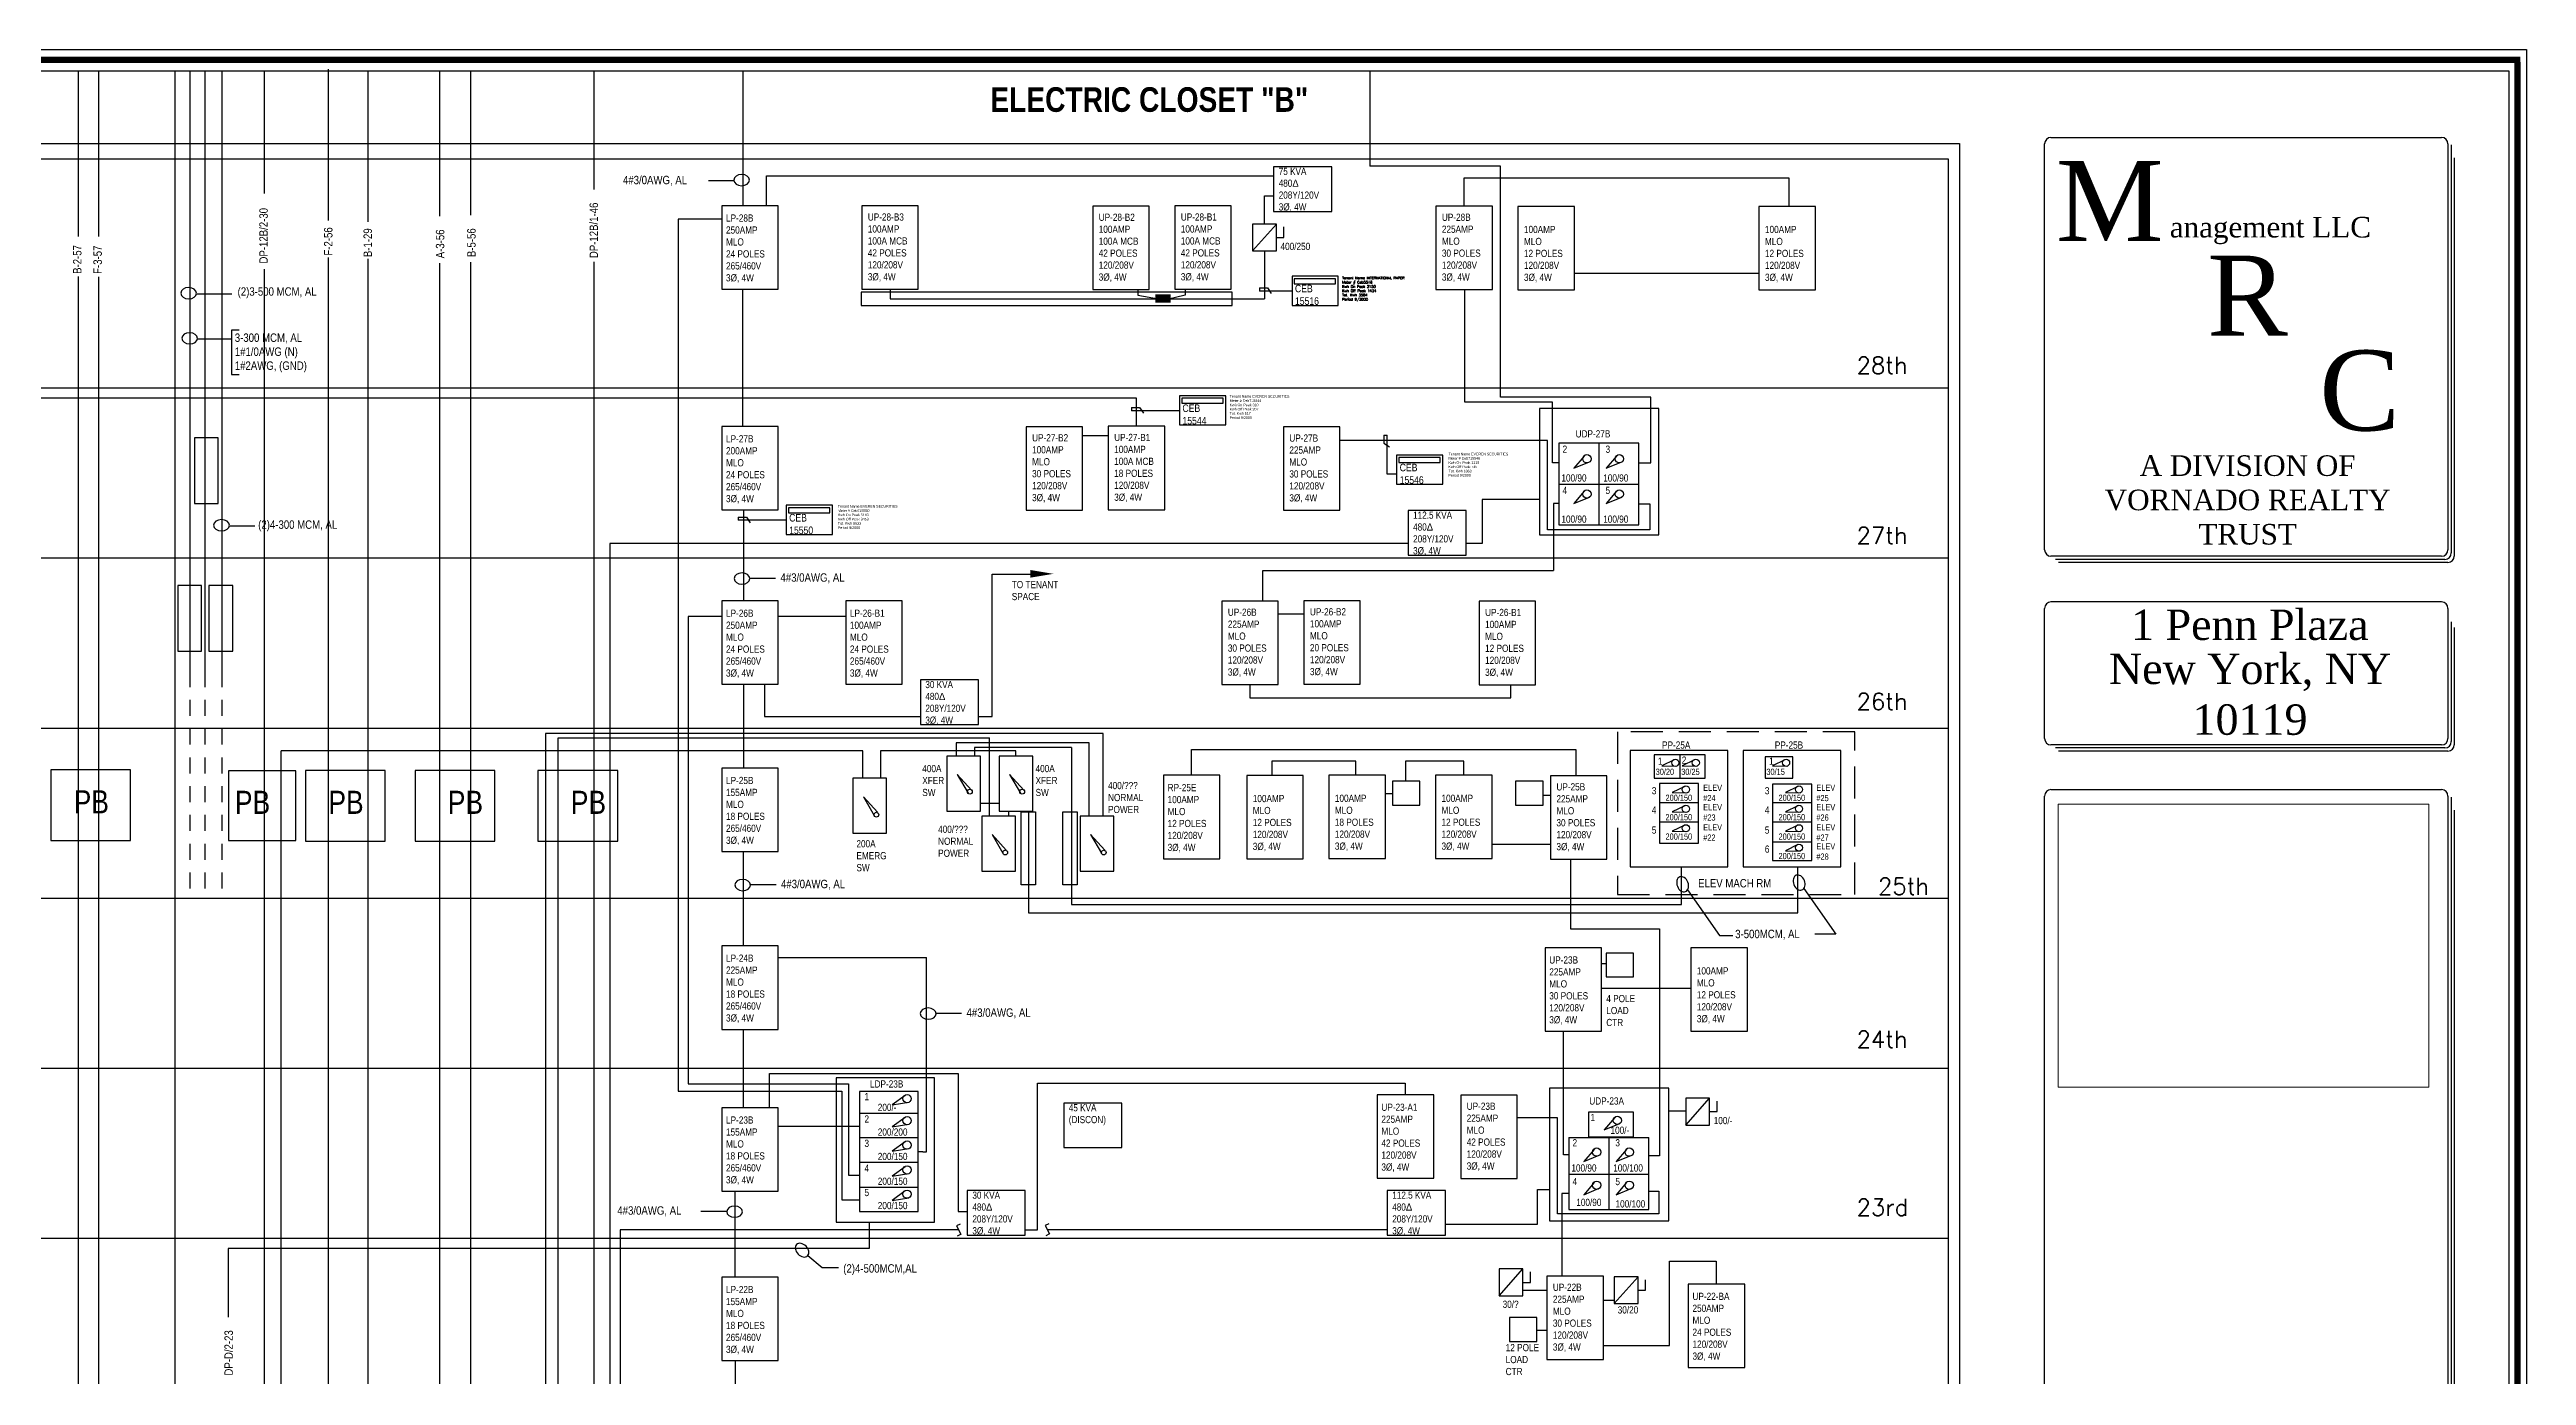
# Model space of a CAD drawing. Extents: x -4.2 to 35, y -7.8 to 73.6.
# Drawn here: x 15.59 to 34.96, y 25.66 to 36.03 of the extents above; entities that cross this region are included whole.
import ezdxf

# ---------------------------------------------------------------- set-up
doc = ezdxf.new("R2010")
doc.units = 0
doc.header["$MEASUREMENT"] = 0
doc.linetypes.add('HIDDEN', pattern=[0.375, 0.25, -0.125])
doc.linetypes.add('HIDDEN2', pattern=[0.1875, 0.125, -0.0625])
doc.layers.get('0').update_dxf_attribs({"linetype": 'CONTINUOUS'})
for name, color, linetype in [('BOX', 3, 'CONTINUOUS'), ('EMPTY-DORMANT', 4, 'CONTINUOUS'), ('FLOORS', 7, 'CONTINUOUS'), ('HIGH-VOLTAGE', 1, 'CONTINUOUS'), ('LOW-VOLTAGE', 5, 'CONTINUOUS'), ('METER', 220, 'CONTINUOUS'), ('MRC-LOGO', 5, 'CONTINUOUS'), ('PANELS', 3, 'CONTINUOUS'), ('PANELTEXT', 7, 'CONTINUOUS'), ('PULL-BOXES', 3, 'CONTINUOUS'), ('QUESTIONABLE', 8, 'HIDDEN2'), ('TENSPACE', 7, 'HIDDEN')]:
    doc.layers.add(name, color=color, linetype=linetype)
doc.layers.add('MeterID', color=2, linetype='CONTINUOUS', lineweight=5)
doc.styles.add('NOTESSTYLE2', font='techl___.ttf', dxfattribs={"height": 0.25})
doc.styles.add('ROMANS', font='romans')
doc.styles.get("Standard").update_dxf_attribs({"font": 'TXT.shx', "height": 1})
picture_1 = doc.add_image_def('image1.jpg', size_in_pixel=(339, 259))

msp = doc.modelspace()

# ---------------------------------------------------------------- hatches: boundary and pattern name
at = {"layer": 'LOW-VOLTAGE'}
msp.add_hatch(color=256, dxfattribs=at).paths.add_polyline_path([(24.356, 34.048), (24.356, 34.113), (24.235, 34.113), (24.235, 34.048)])

# ---------------------------------------------------------------- linework, layer by layer
for p, q in [((16.565, 35.863), (16.565, 11.654)), ((31.19, 32.116), (31.19, 35.291)), ((31.24, 35.341), (34.295, 35.341)), ((34.345, 35.291), (34.345, 32.116)), ((34.371, 35.284), (34.371, 32.091)), ((34.394, 35.182), (34.394, 32.067)), ((2.694, 33.382), (30.437, 33.382)), ((2.694, 32.052), (30.437, 32.052)), ((34.295, 32.066), (31.24, 32.066)), ((34.321, 32.041), (31.275, 32.041)), ((34.344, 32.017), (31.298, 32.017)), ((31.19, 30.64), (31.19, 31.656)), ((34.295, 31.708), (31.24, 31.708)), ((34.345, 31.656), (34.345, 30.64)), ((34.371, 31.552), (34.371, 30.616)), ((34.394, 31.508), (34.394, 30.591)), ((2.694, 30.722), (30.437, 30.722)), ((34.295, 30.59), (31.24, 30.59)), ((34.321, 30.566), (31.275, 30.566)), ((34.344, 30.541), (31.298, 30.541)), ((31.24, 30.24), (34.295, 30.24)), ((31.19, 22.412), (31.19, 30.19)), ((34.345, 30.19), (34.345, 22.42)), ((34.371, 30.182), (34.371, 22.396)), ((34.394, 30.08), (34.394, 22.371)), ((2.694, 29.392), (30.437, 29.392)), ((2.694, 28.062), (30.437, 28.062)), ((2.694, 26.732), (30.437, 26.732))]:
    msp.add_line(p, q)
for centre, start, end in [((31.24, 35.291), 90, 180), ((34.295, 35.291), 0, 90), ((31.24, 32.116), 180, 270), ((34.295, 32.116), 270, 360), ((34.321, 32.091), 270, 0), ((34.344, 32.067), 270, 0), ((31.24, 31.658), 90, 180), ((34.295, 31.658), 0, 90), ((31.24, 30.64), 180, 270), ((34.295, 30.64), 270, 0), ((34.321, 30.616), 270, 0), ((34.344, 30.591), 270, 0), ((31.24, 30.19), 90, 180), ((34.295, 30.19), 0, 90)]:
    msp.add_arc(centre, 0.05, start, end)
at = {"layer": 'BOX'}
for p, q in [((1.787, 36.029), (34.959, 36.029)), ((1.925, 35.863), (34.82, 35.863)), ((34.82, 35.863), (34.82, -7.655)), ((34.959, 36.029), (34.959, -7.814))]:
    msp.add_line(p, q, dxfattribs=at)
at = {"layer": 'BOX', "const_width": 0.05}
for points in [[(34.734, -7.732), (1.851, -7.732), (1.851, 35.949), (34.912, 35.949)], [(34.889, 35.931), (34.889, -7.732), (34.734, -7.732)]]:
    msp.add_lwpolyline(points, dxfattribs=at)
at = {"layer": 'EMPTY-DORMANT'}
for p, q in [((16.683, 35.863), (16.683, 31.167)), ((16.801, 35.863), (16.801, 31.167)), ((16.735, 34.119), (17.013, 34.119)), ((21.006, 34.154), (21.006, 33.08)), ((16.743, 33.766), (17.01, 33.766)), ((17.07, 33.835), (17.01, 33.835)), ((17.01, 33.835), (17.01, 33.488)), ((17.01, 33.488), (17.07, 33.488)), ((21.014, 31.064), (21.014, 30.408)), ((21.012, 28.365), (21.012, 27.752)), ((20.948, 25.774), (20.948, 25.119))]:
    msp.add_line(p, q, dxfattribs=at)
for points in [[(16.719, 32.478), (16.905, 32.478), (16.905, 32.993), (16.719, 32.993)], [(16.589, 31.323), (16.775, 31.323), (16.775, 31.837), (16.589, 31.837)], [(23.519, 27.44), (23.973, 27.44), (23.973, 27.789), (23.519, 27.789)]]:
    msp.add_lwpolyline(points, close=True, dxfattribs=at)
at = {"layer": 'EMPTY-DORMANT', "extrusion": (0, 0, -1)}
for centre in [(16.674, 34.123), (16.682, 33.77)]:
    msp.add_ellipse(centre, major_axis=(-0.0616, 0.0004), ratio=0.716701, dxfattribs=at)
at = {"layer": 'FLOORS'}
for p, q in [((2.606, 35.293), (30.525, 35.293)), ((30.525, 35.293), (30.525, -7.246)), ((2.694, 35.175), (16.609, 35.175)), ((16.609, 35.175), (30.437, 35.175)), ((30.437, 35.175), (30.437, -7.129))]:
    msp.add_line(p, q, dxfattribs=at)
at = {"layer": 'HIGH-VOLTAGE'}
for p, q in [((15.81, 35.863), (15.81, 34.566)), ((15.968, 35.863), (15.968, 34.566)), ((16.934, 35.863), (16.934, 31.167)), ((17.266, 35.863), (17.266, 34.904)), ((17.768, 34.692), (17.768, 35.875)), ((18.077, 34.681), (18.077, 35.863)), ((18.638, 34.725), (18.638, 35.854)), ((18.882, 34.734), (18.882, 35.863)), ((19.846, 34.934), (19.846, 35.861)), ((21.009, 35.863), (21.009, 34.807)), ((21.194, 34.807), (21.194, 35.042)), ((21.194, 35.042), (25.16, 35.042)), ((20.844, 34.701), (20.504, 34.701)), ((20.504, 34.701), (20.504, 27.882)), ((17.266, 34.31), (17.266, 15.534)), ((17.768, 15.312), (17.768, 34.403)), ((18.077, 15.271), (18.077, 34.391)), ((18.638, 14.106), (18.638, 34.357)), ((18.882, 14.115), (18.882, 34.366)), ((19.846, 15.339), (19.846, 34.368)), ((15.81, 34.253), (15.81, 14.05)), ((15.968, 34.251), (15.968, 14.05)), ((21.014, 32.428), (21.014, 31.716)), ((19.968, 32.164), (19.968, 15.87)), ((26.211, 32.164), (19.968, 32.164)), ((20.844, 31.593), (20.58, 31.593)), ((20.58, 31.593), (20.58, 27.94)), ((21.285, 31.596), (21.813, 31.596)), ((21.179, 31.064), (21.179, 30.813)), ((21.179, 30.813), (22.397, 30.813)), ((19.466, 30.678), (19.466, 14.121)), ((23.828, 30.678), (19.466, 30.678)), ((19.563, 30.646), (22.939, 30.646)), ((19.563, 14.111), (19.563, 30.646)), ((22.939, 30.033), (22.939, 30.646)), ((23.828, 30.033), (23.828, 30.678)), ((21.948, 30.543), (17.397, 30.543)), ((17.397, 14.017), (17.397, 30.543)), ((21.948, 30.33), (21.948, 30.543)), ((23.145, 30.543), (22.086, 30.543)), ((22.086, 30.543), (22.086, 30.33)), ((23.718, 30.605), (22.677, 30.605)), ((22.677, 30.605), (22.677, 30.503)), ((23.578, 30.57), (22.82, 30.57)), ((22.82, 30.57), (22.82, 30.503)), ((23.145, 30.503), (23.145, 30.543)), ((23.578, 30.57), (23.578, 29.341)), ((23.718, 30.033), (23.718, 30.605)), ((23.013, 30.132), (22.868, 30.132)), ((23.087, 30.072), (23.087, 30.033)), ((23.242, 30.072), (23.242, 29.276)), ((21.012, 29.755), (21.012, 29.018)), ((28.351, 29.341), (28.351, 29.637)), ((29.261, 29.276), (29.261, 29.637)), ((23.242, 29.276), (29.261, 29.276)), ((23.578, 29.341), (28.351, 29.341)), ((21.285, 28.928), (22.444, 28.928)), ((22.444, 27.406), (22.444, 28.928)), ((20.58, 27.94), (21.836, 27.94)), ((21.216, 27.752), (21.216, 28.021)), ((21.216, 28.021), (22.693, 28.021)), ((21.836, 27.94), (21.836, 27.224)), ((22.693, 28.021), (22.693, 26.94)), ((20.504, 27.882), (21.782, 27.882)), ((21.782, 27.882), (21.782, 27.031)), ((21.92, 27.604), (21.285, 27.604)), ((22.417, 27.406), (22.379, 27.406)), ((22.417, 27.406), (22.444, 27.406)), ((21.836, 27.224), (21.92, 27.224)), ((20.947, 27.099), (20.947, 26.426)), ((21.782, 27.031), (21.92, 27.031)), ((22.693, 26.94), (22.764, 26.94)), ((20.05, 26.797), (20.05, 15.945)), ((22.696, 26.797), (20.05, 26.797)), ((21.996, 26.857), (21.996, 26.652)), ((22.708, 26.841), (22.679, 26.829)), ((22.68, 26.829), (22.714, 26.762)), ((22.715, 26.762), (22.686, 26.747)), ((23.401, 26.845), (23.372, 26.832)), ((23.373, 26.832), (23.407, 26.766)), ((23.408, 26.766), (23.379, 26.75)), ((26.049, 26.797), (23.391, 26.797)), ((21.996, 26.652), (16.984, 26.652)), ((16.984, 26.652), (16.984, 26.115))]:
    msp.add_line(p, q, dxfattribs=at)
at = {"layer": 'LOW-VOLTAGE'}
for p, q in [((25.913, 35.863), (25.913, 35.117)), ((26.934, 35.117), (25.913, 35.117)), ((26.934, 33.311), (26.934, 35.117)), ((25.088, 34.663), (25.088, 34.884)), ((25.088, 34.884), (25.16, 34.884)), ((26.65, 34.804), (26.65, 35.026)), ((26.65, 35.026), (29.189, 35.026)), ((29.189, 35.026), (29.189, 34.802)), ((25.088, 34.454), (25.088, 34.079)), ((22.16, 34.154), (22.16, 34.079)), ((24.099, 34.151), (24.099, 34.107)), ((24.099, 34.107), (24.26, 34.078)), ((24.469, 34.107), (24.328, 34.073)), ((24.469, 34.154), (24.469, 34.107)), ((26.656, 33.271), (26.656, 34.151)), ((27.513, 34.28), (28.956, 34.28)), ((22.16, 34.079), (25.088, 34.079)), ((24.087, 33.303), (14.065, 33.303)), ((24.087, 33.082), (24.087, 33.303)), ((27.342, 33.271), (26.656, 33.271)), ((28.109, 33.311), (26.934, 33.311)), ((27.342, 32.795), (27.342, 33.271)), ((28.109, 32.796), (28.109, 33.311)), ((23.866, 33.008), (23.665, 33.008)), ((27.301, 32.972), (25.678, 32.972)), ((27.301, 32.273), (27.301, 32.972)), ((27.391, 32.795), (27.342, 32.795)), ((28.017, 32.796), (28.109, 32.796)), ((27.24, 32.509), (26.792, 32.509)), ((26.792, 32.509), (26.792, 32.164)), ((27.391, 32.478), (27.35, 32.478)), ((27.35, 32.478), (27.35, 31.955)), ((28.017, 32.476), (28.102, 32.476)), ((28.102, 32.476), (28.102, 32.273)), ((26.792, 32.164), (26.665, 32.164)), ((28.102, 32.273), (27.301, 32.273)), ((22.959, 30.813), (22.959, 31.925)), ((22.959, 31.925), (23.323, 31.925)), ((25.076, 31.715), (25.076, 31.955)), ((25.076, 31.955), (27.35, 31.955)), ((25.196, 31.615), (25.397, 31.615)), ((24.975, 31.063), (24.975, 30.959)), ((27.016, 30.959), (27.016, 31.061)), ((22.851, 30.813), (22.959, 30.813)), ((24.975, 30.959), (27.016, 30.959)), ((24.518, 30.352), (24.518, 30.553)), ((24.518, 30.553), (27.524, 30.553)), ((25.804, 30.462), (25.145, 30.462)), ((25.145, 30.462), (25.145, 30.35)), ((25.804, 30.353), (25.804, 30.462)), ((26.647, 30.462), (26.191, 30.462)), ((26.191, 30.462), (26.191, 30.306)), ((26.647, 30.353), (26.647, 30.462)), ((27.524, 30.553), (27.524, 30.348)), ((26.089, 30.207), (26.034, 30.207)), ((27.267, 30.197), (27.325, 30.197)), ((27.325, 29.812), (26.868, 29.812)), ((27.483, 29.696), (27.483, 29.152)), ((27.483, 29.152), (28.178, 29.152)), ((28.178, 29.152), (28.178, 27.377)), ((27.76, 28.877), (27.725, 28.877)), ((28.423, 28.684), (27.725, 28.684)), ((27.427, 27.384), (27.427, 28.352)), ((23.313, 26.798), (23.313, 27.943)), ((23.313, 27.943), (26.188, 27.943)), ((26.188, 27.943), (26.188, 27.852)), ((28.383, 27.724), (28.252, 27.724)), ((27.381, 27.674), (27.064, 27.674)), ((27.381, 26.921), (27.381, 27.674)), ((27.469, 27.384), (27.427, 27.384)), ((28.178, 27.377), (28.094, 27.377)), ((27.223, 26.841), (27.223, 27.112)), ((27.223, 27.112), (27.317, 27.112)), ((27.469, 27.08), (27.414, 27.08)), ((27.414, 27.08), (27.414, 26.435)), ((28.094, 27.1), (28.173, 27.1)), ((28.173, 27.1), (28.173, 26.921)), ((23.218, 26.798), (23.313, 26.798)), ((26.503, 26.841), (27.223, 26.841)), ((28.173, 26.921), (27.381, 26.921)), ((28.256, 25.892), (28.256, 26.553)), ((28.256, 26.553), (28.621, 26.553)), ((28.621, 26.553), (28.621, 26.372)), ((27.11, 26.324), (27.297, 26.324)), ((27.739, 26.246), (27.823, 26.246)), ((27.219, 26.012), (27.297, 26.012)), ((27.736, 25.892), (28.256, 25.892))]:
    msp.add_line(p, q, dxfattribs=at)
msp.add_solid([(23.257, 31.898), (23.437, 31.928), (23.257, 31.958)], dxfattribs=at)
at = {"layer": 'METER'}
for p, q in [((25.049, 34.166), (25.112, 34.166)), ((25.304, 34.14), (25.049, 34.14)), ((25.05, 34.166), (25.05, 34.14)), ((25.112, 34.166), (25.142, 34.121)), ((24.049, 33.23), (24.112, 33.23)), ((24.049, 33.23), (24.049, 33.204)), ((24.424, 33.204), (24.049, 33.204)), ((24.112, 33.23), (24.141, 33.185)), ((26.021, 33.013), (26.021, 32.95)), ((26.021, 33.013), (26.047, 33.013)), ((26.021, 32.95), (26.066, 32.921)), ((26.047, 32.708), (26.047, 33.013)), ((26.122, 32.708), (26.047, 32.708)), ((20.973, 32.372), (21.036, 32.372)), ((20.973, 32.372), (20.973, 32.347)), ((21.036, 32.372), (21.065, 32.328)), ((21.348, 32.347), (20.973, 32.347))]:
    msp.add_line(p, q, dxfattribs=at)
for points in [[(25.304, 34.028), (25.664, 34.028), (25.664, 34.255), (25.304, 34.255)], [(25.32, 34.196), (25.644, 34.196), (25.644, 34.236), (25.32, 34.236)], [(24.424, 33.093), (24.785, 33.093), (24.785, 33.321), (24.424, 33.321)], [(24.441, 33.262), (24.765, 33.262), (24.765, 33.301), (24.441, 33.301)], [(26.122, 32.629), (26.483, 32.629), (26.483, 32.857), (26.122, 32.857)], [(26.139, 32.798), (26.463, 32.798), (26.463, 32.837), (26.139, 32.837)], [(21.348, 32.236), (21.709, 32.236), (21.709, 32.464), (21.348, 32.464)], [(21.365, 32.405), (21.689, 32.405), (21.689, 32.444), (21.365, 32.444)]]:
    msp.add_lwpolyline(points, close=True, dxfattribs=at)
at = {"layer": 'PANELS'}
for p, q in [((24.995, 34.454), (25.182, 34.663)), ((25.182, 34.559), (25.24, 34.559)), ((25.24, 34.559), (25.24, 34.641)), ((27.704, 32.949), (27.704, 32.311)), ((27.589, 32.849), (27.507, 32.754)), ((27.507, 32.754), (27.63, 32.804)), ((27.843, 32.849), (27.761, 32.754)), ((27.761, 32.754), (27.884, 32.804)), ((27.391, 32.63), (28.015, 32.63)), ((27.589, 32.574), (27.507, 32.478)), ((27.843, 32.574), (27.761, 32.478)), ((27.507, 32.478), (27.63, 32.528)), ((27.761, 32.478), (27.884, 32.528)), ((28.293, 30.474), (28.196, 30.426)), ((28.196, 30.426), (28.309, 30.424)), ((28.336, 30.512), (28.336, 30.331)), ((28.453, 30.474), (28.356, 30.426)), ((28.356, 30.426), (28.469, 30.424)), ((29.159, 30.474), (29.062, 30.426)), ((29.062, 30.426), (29.176, 30.424)), ((22.797, 30.236), (22.686, 30.358)), ((22.686, 30.358), (22.77, 30.212)), ((23.205, 30.236), (23.095, 30.358)), ((23.095, 30.358), (23.179, 30.212)), ((28.376, 30.265), (28.278, 30.218)), ((22.061, 30.063), (21.951, 30.185)), ((21.951, 30.185), (22.035, 30.039)), ((28.485, 30.136), (28.177, 30.136)), ((28.278, 30.218), (28.392, 30.215)), ((28.376, 30.114), (28.278, 30.066)), ((28.278, 30.066), (28.392, 30.064)), ((29.37, 30.136), (29.061, 30.136)), ((29.26, 30.114), (29.163, 30.066)), ((29.163, 30.066), (29.277, 30.064)), ((23.069, 29.766), (22.958, 29.888)), ((22.958, 29.888), (23.042, 29.742)), ((23.84, 29.766), (23.729, 29.888)), ((23.729, 29.888), (23.813, 29.742)), ((28.485, 29.985), (28.177, 29.985)), ((28.376, 29.962), (28.278, 29.914)), ((28.278, 29.914), (28.392, 29.912)), ((29.37, 29.985), (29.061, 29.985)), ((29.26, 29.962), (29.163, 29.914)), ((29.163, 29.914), (29.277, 29.912)), ((29.37, 29.828), (29.061, 29.828)), ((29.26, 29.81), (29.163, 29.762)), ((29.163, 29.762), (29.277, 29.76)), ((21.92, 27.709), (22.379, 27.709)), ((22.278, 27.849), (22.177, 27.775)), ((22.177, 27.775), (22.307, 27.795)), ((28.383, 27.617), (28.57, 27.827)), ((28.57, 27.722), (28.628, 27.722)), ((28.628, 27.722), (28.628, 27.804)), ((21.92, 27.52), (22.379, 27.52)), ((22.278, 27.676), (22.177, 27.602)), ((22.177, 27.602), (22.307, 27.623)), ((27.469, 27.519), (28.094, 27.519)), ((27.469, 27.519), (27.469, 26.955)), ((27.828, 27.675), (27.746, 27.579)), ((27.746, 27.579), (27.868, 27.629)), ((27.782, 27.519), (27.782, 26.956)), ((27.782, 27.519), (27.782, 27.198)), ((28.094, 26.955), (28.094, 27.519)), ((21.92, 27.326), (22.379, 27.326)), ((22.278, 27.486), (22.177, 27.412)), ((22.177, 27.412), (22.307, 27.432)), ((27.667, 27.426), (27.585, 27.331)), ((27.585, 27.331), (27.707, 27.381)), ((27.921, 27.426), (27.839, 27.331)), ((27.839, 27.331), (27.961, 27.381)), ((21.92, 27.131), (22.379, 27.131)), ((22.278, 27.291), (22.177, 27.218)), ((22.177, 27.218), (22.307, 27.238)), ((27.469, 27.233), (28.093, 27.233)), ((27.667, 27.168), (27.585, 27.072)), ((27.585, 27.072), (27.707, 27.122)), ((27.921, 27.168), (27.839, 27.072)), ((27.839, 27.072), (27.961, 27.122)), ((22.278, 27.101), (22.177, 27.027)), ((22.177, 27.027), (22.307, 27.047)), ((27.469, 26.955), (28.094, 26.955)), ((26.923, 26.281), (27.11, 26.491)), ((27.11, 26.386), (27.168, 26.386)), ((27.168, 26.386), (27.168, 26.468)), ((27.823, 26.22), (28.01, 26.43)), ((28.068, 26.325), (28.068, 26.407)), ((28.01, 26.325), (28.068, 26.325))]:
    msp.add_line(p, q, dxfattribs=at)
at = {"layer": 'PANELS', "color": 40, "lineweight": 25}
for p, q in [((29.26, 30.265), (29.163, 30.218)), ((29.163, 30.218), (29.277, 30.215))]:
    msp.add_line(p, q, dxfattribs=at)
at = {"layer": 'PANELS'}
for points in [[(25.16, 34.763), (25.614, 34.763), (25.614, 35.112), (25.16, 35.112)], [(20.844, 34.154), (21.285, 34.154), (21.285, 34.807), (20.844, 34.807)], [(21.939, 34.154), (22.381, 34.154), (22.381, 34.806), (21.939, 34.806)], [(23.745, 34.151), (24.186, 34.151), (24.186, 34.804), (23.745, 34.804)], [(24.387, 34.154), (24.829, 34.154), (24.829, 34.806), (24.387, 34.806)], [(26.429, 34.151), (26.871, 34.151), (26.871, 34.804), (26.429, 34.804)], [(27.071, 34.149), (27.513, 34.149), (27.513, 34.802), (27.071, 34.802)], [(28.956, 34.149), (29.398, 34.149), (29.398, 34.802), (28.956, 34.802)], [(24.995, 34.454), (25.182, 34.454), (25.182, 34.663), (24.995, 34.663)], [(21.933, 34.028), (24.837, 34.028), (24.837, 34.132), (21.933, 34.132)], [(27.24, 32.234), (28.174, 32.234), (28.174, 33.222), (27.24, 33.222)], [(20.844, 32.428), (21.285, 32.428), (21.285, 33.08), (20.844, 33.08)], [(23.224, 32.427), (23.665, 32.427), (23.665, 33.079), (23.224, 33.079)], [(23.866, 32.429), (24.308, 32.429), (24.308, 33.082), (23.866, 33.082)], [(25.236, 32.425), (25.678, 32.425), (25.678, 33.077), (25.236, 33.077)], [(27.391, 32.311), (28.017, 32.311), (28.017, 32.949), (27.391, 32.949)], [(26.211, 32.075), (26.665, 32.075), (26.665, 32.424), (26.211, 32.424)], [(20.844, 31.064), (21.285, 31.064), (21.285, 31.716), (20.844, 31.716)], [(21.813, 31.064), (22.255, 31.064), (22.255, 31.716), (21.813, 31.716)], [(24.755, 31.063), (25.196, 31.063), (25.196, 31.715), (24.755, 31.715)], [(25.397, 31.065), (25.838, 31.065), (25.838, 31.718), (25.397, 31.718)], [(26.767, 31.061), (27.209, 31.061), (27.209, 31.713), (26.767, 31.713)], [(22.397, 30.749), (22.851, 30.749), (22.851, 31.099), (22.397, 31.099)], [(22.605, 30.072), (22.868, 30.072), (22.868, 30.503), (22.605, 30.503)], [(23.013, 30.072), (23.276, 30.072), (23.276, 30.503), (23.013, 30.503)], [(27.948, 29.637), (28.713, 29.637), (28.713, 30.547), (27.948, 30.547)], [(28.137, 30.331), (28.535, 30.331), (28.535, 30.512), (28.137, 30.512)], [(28.832, 29.637), (29.597, 29.637), (29.597, 30.547), (28.832, 30.547)], [(20.844, 29.755), (21.285, 29.755), (21.285, 30.408), (20.844, 30.408)], [(21.869, 29.899), (22.132, 29.899), (22.132, 30.33), (21.869, 30.33)], [(24.298, 29.699), (24.739, 29.699), (24.739, 30.352), (24.298, 30.352)], [(24.95, 29.698), (25.392, 29.698), (25.392, 30.35), (24.95, 30.35)], [(25.592, 29.701), (26.034, 29.701), (26.034, 30.353), (25.592, 30.353)], [(26.089, 30.118), (26.303, 30.118), (26.303, 30.306), (26.089, 30.306)], [(26.426, 29.701), (26.868, 29.701), (26.868, 30.353), (26.426, 30.353)], [(27.052, 30.118), (27.267, 30.118), (27.267, 30.306), (27.052, 30.306)], [(27.325, 29.696), (27.767, 29.696), (27.767, 30.348), (27.325, 30.348)], [(28.177, 29.821), (28.484, 29.821), (28.484, 30.287), (28.177, 30.287)], [(29.061, 29.686), (29.37, 29.686), (29.37, 30.284), (29.061, 30.284)], [(22.877, 29.602), (23.14, 29.602), (23.14, 30.033), (22.877, 30.033)], [(23.186, 30.066), (23.298, 30.066), (23.298, 29.496), (23.186, 29.496)], [(23.512, 30.066), (23.624, 30.066), (23.624, 29.496), (23.512, 29.496)], [(23.648, 29.602), (23.911, 29.602), (23.911, 30.033), (23.648, 30.033)], [(20.844, 28.365), (21.285, 28.365), (21.285, 29.018), (20.844, 29.018)], [(27.283, 28.352), (27.725, 28.352), (27.725, 29.004), (27.283, 29.004)], [(27.76, 28.775), (27.974, 28.775), (27.974, 28.962), (27.76, 28.962)], [(28.423, 28.351), (28.865, 28.351), (28.865, 29.003), (28.423, 29.003)], [(21.738, 26.857), (22.508, 26.857), (22.508, 27.985), (21.738, 27.985)], [(27.317, 26.868), (28.252, 26.868), (28.252, 27.904), (27.317, 27.904)], [(20.844, 27.099), (21.285, 27.099), (21.285, 27.752), (20.844, 27.752)], [(21.92, 26.941), (22.379, 26.941), (22.379, 27.88), (21.92, 27.88)], [(25.97, 27.2), (26.412, 27.2), (26.412, 27.852), (25.97, 27.852)], [(26.623, 27.199), (27.064, 27.199), (27.064, 27.851), (26.623, 27.851)], [(27.623, 27.525), (27.975, 27.525), (27.975, 27.717), (27.623, 27.717)], [(28.383, 27.617), (28.57, 27.617), (28.57, 27.827), (28.383, 27.827)], [(22.764, 26.755), (23.218, 26.755), (23.218, 27.105), (22.764, 27.105)], [(26.049, 26.755), (26.503, 26.755), (26.503, 27.105), (26.049, 27.105)], [(20.844, 25.774), (21.285, 25.774), (21.285, 26.426), (20.844, 26.426)], [(26.923, 26.281), (27.11, 26.281), (27.11, 26.491), (26.923, 26.491)], [(27.297, 25.782), (27.739, 25.782), (27.739, 26.435), (27.297, 26.435)], [(27.823, 26.22), (28.01, 26.22), (28.01, 26.43), (27.823, 26.43)], [(28.403, 25.72), (28.845, 25.72), (28.845, 26.372), (28.403, 26.372)], [(27.004, 25.924), (27.219, 25.924), (27.219, 26.111), (27.004, 26.111)]]:
    msp.add_lwpolyline(points, close=True, dxfattribs=at)
for centre, radius in [((27.61, 32.828), 0.0324), ((27.864, 32.828), 0.0324), ((27.61, 32.552), 0.0324), ((27.864, 32.552), 0.0324), ((28.302, 30.45), 0.0279), ((28.462, 30.45), 0.0279), ((29.168, 30.45), 0.0279), ((22.784, 30.224), 0.0188), ((23.193, 30.224), 0.0188), ((28.384, 30.241), 0.0279), ((22.053, 30.044), 0.0188), ((28.384, 30.09), 0.0279), ((29.269, 30.09), 0.0279), ((28.384, 29.938), 0.0279), ((29.269, 29.938), 0.0279), ((23.061, 29.748), 0.0188), ((23.831, 29.748), 0.0188), ((29.269, 29.786), 0.0279), ((22.293, 27.823), 0.0324), ((22.293, 27.651), 0.0324), ((27.848, 27.653), 0.0324), ((22.293, 27.46), 0.0324), ((27.687, 27.405), 0.0324), ((27.941, 27.405), 0.0324), ((22.293, 27.266), 0.0324), ((27.687, 27.146), 0.0324), ((27.941, 27.146), 0.0324), ((22.293, 27.076), 0.0324)]:
    msp.add_circle(centre, radius, dxfattribs=at)
at = {"layer": 'PANELS', "color": 40, "lineweight": 25}
msp.add_circle((29.269, 30.241), 0.0279, dxfattribs=at)
at = {"layer": 'PANELTEXT'}
for p, q in [((20.739, 35.004), (20.938, 35.004)), ((16.993, 32.303), (17.192, 32.303)), ((21.063, 31.895), (21.263, 31.895)), ((21.068, 29.497), (21.268, 29.497)), ((28.398, 29.457), (28.647, 29.099)), ((29.307, 29.467), (29.556, 29.11)), ((28.647, 29.099), (28.752, 29.099)), ((29.556, 29.11), (29.394, 29.11)), ((22.519, 28.492), (22.719, 28.492)), ((20.68, 26.943), (20.88, 26.943)), ((21.516, 26.595), (21.63, 26.503)), ((21.63, 26.503), (21.757, 26.503))]:
    msp.add_line(p, q, dxfattribs=at)
at = {"layer": 'PANELTEXT', "extrusion": (0, 0, -1)}
for centre, major_axis in [((20.999, 35.008), (-0.0616, 0.0004)), ((16.931, 32.308), (-0.0616, 0.0004)), ((21.002, 31.891), (-0.0616, 0.0004)), ((21.007, 29.494), (-0.0616, 0.0004)), ((28.359, 29.5), (0.0225, -0.0573)), ((29.27, 29.513), (0.0225, -0.0573)), ((22.458, 28.488), (-0.0616, 0.0004)), ((20.944, 26.939), (-0.0616, 0.0004)), ((21.472, 26.638), (0.0432, -0.0438))]:
    msp.add_ellipse(centre, major_axis=major_axis, ratio=0.716701, dxfattribs=at)
at = {"layer": 'PULL-BOXES'}
for points in [[(16.833, 31.323), (17.019, 31.323), (17.019, 31.837), (16.833, 31.837)], [(29.004, 30.331), (29.221, 30.331), (29.221, 30.497), (29.004, 30.497)], [(15.596, 29.841), (16.219, 29.841), (16.219, 30.395), (15.596, 30.395)], [(16.987, 29.841), (17.512, 29.841), (17.512, 30.388), (16.987, 30.388)], [(17.588, 29.837), (18.211, 29.837), (18.211, 30.391), (17.588, 30.391)], [(18.445, 29.837), (19.068, 29.837), (19.068, 30.391), (18.445, 30.391)], [(19.406, 29.837), (20.03, 29.837), (20.03, 30.391), (19.406, 30.391)]]:
    msp.add_lwpolyline(points, close=True, dxfattribs=at)
at = {"layer": 'QUESTIONABLE', "color": 4}
for p, q in [((16.683, 31.167), (16.683, 29.392)), ((16.801, 31.167), (16.801, 29.392))]:
    msp.add_line(p, q, dxfattribs=at)
at = {"layer": 'QUESTIONABLE', "color": 1}
msp.add_line((16.934, 31.167), (16.934, 29.392), dxfattribs=at)
at = {"layer": 'TENSPACE'}
msp.add_lwpolyline([(27.85, 29.42), (29.705, 29.42), (29.705, 30.691), (27.85, 30.691)], close=True, dxfattribs=at)

# ---------------------------------------------------------------- texts
at = {"layer": 'EMPTY-DORMANT', "char_height": 0.06563, "attachment_point": 1, "style": 'NOTESSTYLE2'}
for s, insert in [('(2)3-500 MCM, AL', (17.057, 34.169)), ('3-300 MCM, AL\\P1#1/0AWG (N)\\P1#2AWG, (GND)', (17.035, 33.808))]:
    msp.add_mtext(s, dxfattribs=dict(at, insert=insert))
at = {"layer": 'FLOORS'}
for s, p in [('28th', (29.719, 33.493)), ('27th', (29.719, 32.162)), ('26th', (29.719, 30.864)), ('25th', (29.887, 29.418)), ('24th', (29.719, 28.221)), ('23rd', (29.719, 26.907))]:
    msp.add_text(s, height=0.1313, dxfattribs=at).set_placement(p)
at = {"layer": 'METER', "char_height": 0.0589, "attachment_point": 1, "style": 'NOTESSTYLE2'}
for s, insert in [('CEB\\P15516', (25.327, 34.189)), ('CEB\\P15544', (24.447, 33.253)), ('CEB\\P15546', (26.146, 32.789)), ('CEB\\P15550', (21.371, 32.396))]:
    msp.add_mtext(s, dxfattribs=dict(at, insert=insert))
at = {"layer": 'MeterID', "char_height": 0.02, "attachment_point": 1, "style": 'ROMANS'}
for s, insert in [('Tenant Name INTERNATIONAL PAPER\\PMeter # Ceb5516\\PKwh On Peak 2150\\PKwh Off Peak 1434\\PTot. Kwh 3584\\PPeriod 9/2000', (25.696, 34.252)), ('{\\fArial|b0|i0|c0|p34;Tenant Name EVEREN SECURITIES\\PMeter # Ceb715544\\PKwh On Peak 310\\PKwh Off Peak 207\\PTot. Kwh 517\\PPeriod 9/2000}', (24.816, 33.326)), ('{\\fArial|b0|i0|c0|p34;Tenant Name EVEREN SECURITIES\\PMeter # Ceb715546\\PKwh On Peak 1118\\PKwh Off Peak 745\\PTot. Kwh 1863\\PPeriod 9/2000}', (26.528, 32.875))]:
    msp.add_mtext(s, dxfattribs=dict(at, insert=insert))
at = {"layer": 'MeterID', "lineweight": 5, "insert": (21.752, 32.466), "char_height": 0.02, "attachment_point": 1, "style": 'ROMANS'}
msp.add_mtext('{\\fArial|b0|i0|c0|p34;Tenant Name EVEREN SECURITIES\\PMeter # Ceb715550\\PKwh On Peak 5180\\PKwh Off Peak 3453\\PTot. Kwh 8633\\PPeriod 9/2000}', dxfattribs=at)
at = {"layer": 'MRC-LOGO'}
for s, insert, char_height, width, attachment_point in [('\\fDutch801 XBd BT|b0|i0|c0|p18;M', (31.279, 35.157), 0.62656, 2.99353, 1), ('\\fDutch801 XBd BT|b0|i0|c0|p18;anagement LLC', (32.169, 34.72), 0.16104, 2.08852, 1), ('\\fDutch801 XBd BT|b0|i0|c0|p18;R', (32.776, 34.417), 0.62656, 3, 2), ('\\fDutch801 XBd BT|b0|i0|c0|p18;C', (33.97, 33.676), 0.62656, 2.69762, 3), ('\\fDutch801 XBd BT|b0|i0|c0|p18;A DIVISION OF VORNADO REALTY TRUST', (32.778, 32.855), 0.16104, 2.91247, 2), ('\\fDutch801 XBd BT|b0|i0|c0|p18;1 Penn Plaza', (32.795, 31.649), 0.23807, 4, 2), ('\\fDutch801 XBd BT|b0|i0|c0|p18;New York, NY 10119', (32.797, 31.304), 0.23807, 3, 2)]:
    msp.add_mtext(s, dxfattribs=dict(at, insert=insert, char_height=char_height, width=width, attachment_point=attachment_point))
at = {"layer": 'PANELTEXT', "attachment_point": 1, "style": 'NOTESSTYLE2'}
for s, insert, char_height in [('\\fTechnicBold|b0|i0|c2|p2;ELECTRIC CLOSET "B"', (22.944, 35.734), 0.19244), ('75 KVA\\P480\\Fgreekc.shx;D\\P\\fTechnicLite|b0|i0|c2|p2;208Y/120V\\P3Ø, 4W', (25.2, 35.104), 0.05567), ('4#3/0AWG, AL', (20.071, 35.041), 0.06563), ('LP-28B\\P250AMP\\PMLO\\P24 POLES\\P265/460V\\P3Ø, 4W', (20.877, 34.739), 0.0561), ('UP-28-B3\\P100AMP\\P100A MCB\\P42 POLES\\P120/208V\\P3Ø, 4W', (21.986, 34.747), 0.0561), ('UP-28-B2\\P100AMP\\P100A MCB\\P42 POLES\\P120/208V\\P3Ø, 4W', (23.792, 34.745), 0.0561), ('UP-28-B1\\P100AMP\\P100A MCB\\P42 POLES\\P120/208V\\P3Ø, 4W', (24.434, 34.747), 0.0561), ('UP-28B\\P225AMP\\PMLO\\P30 POLES\\P120/208V\\P3Ø, 4W', (26.476, 34.745), 0.0561), ('400/250', (25.214, 34.517), 0.0561), ('\\P100AMP\\PMLO\\P12 POLES\\P120/208V\\P3Ø, 4W', (27.118, 34.743), 0.0561), ('\\P100AMP\\PMLO\\P12 POLES\\P120/208V\\P3Ø, 4W', (29.003, 34.743), 0.0561), ('LP-27B\\P200AMP\\PMLO\\P24 POLES\\P265/460V\\P3Ø, 4W', (20.877, 33.012), 0.0561), ('UP-27-B2\\P100AMP\\PMLO\\P30 POLES\\P120/208V\\P3Ø, 4W', (23.271, 33.02), 0.0561), ('UP-27-B1\\P100AMP\\P100A MCB\\P18 POLES\\P120/208V\\P3Ø, 4W', (23.913, 33.023), 0.0561), ('UP-27B\\P225AMP\\PMLO\\P30 POLES\\P120/208V\\P3Ø, 4W', (25.283, 33.018), 0.0561), ('UDP-27B', (27.522, 33.051), 0.0561), ('2', (27.42, 32.931), 0.0561), ('3', (27.756, 32.931), 0.0561), ('\\C7;100/90', (27.411, 32.706), 0.0561), ('4', (27.42, 32.609), 0.0561), ('\\C7;100/90', (27.738, 32.706), 0.0561), ('5', (27.756, 32.609), 0.0561), ('112.5 KVA\\P480\\Fgreekc.shx;D\\P\\fTechnicLite|b0|i0|c2|p2;208Y/120V\\P3Ø, 4W', (26.251, 32.415), 0.05567), ('\\C7;100/90', (27.411, 32.384), 0.0561), ('\\C7;100/90', (27.738, 32.384), 0.0561), ('(2)4-300 MCM, AL', (17.218, 32.346), 0.06563), ('4#3/0AWG, AL', (21.303, 31.932), 0.06563), ('TO TENANT\\PSPACE', (23.112, 31.872), 0.0561), ('LP-26B\\P250AMP\\PMLO\\P24 POLES\\P265/460V\\P3Ø, 4W', (20.877, 31.648), 0.0561), ('LP-26-B1\\P100AMP\\PMLO\\P24 POLES\\P265/460V\\P3Ø, 4W', (21.846, 31.648), 0.0561), ('UP-26B\\P225AMP\\PMLO\\P30 POLES\\P120/208V\\P3Ø, 4W', (24.802, 31.656), 0.0561), ('UP-26-B2\\P100AMP\\PMLO\\P20 POLES\\P120/208V\\P3Ø, 4W', (25.444, 31.659), 0.0561), ('UP-26-B1\\P100AMP\\PMLO\\P12 POLES\\P120/208V\\P3Ø, 4W', (26.814, 31.654), 0.0561), ('30 KVA\\P480\\Fgreekc.shx;D\\P\\fTechnicLite|b0|i0|c2|p2;208Y/120V\\P3Ø, 4W', (22.436, 31.09), 0.05567), ('PP-25A', (28.198, 30.617), 0.0561), ('PP-25B', (29.08, 30.617), 0.0561), ('400A \\PXFER\\PSW', (22.412, 30.433), 0.0561), ('400A \\PXFER\\PSW', (23.298, 30.433), 0.0561), ('1', (28.166, 30.491), 0.0561), ('2', (28.352, 30.499), 0.0561), ('1', (29.035, 30.491), 0.0561), ('PB', (15.775, 30.235), 0.1804), ('PB', (17.036, 30.231), 0.1804), ('PB', (17.767, 30.231), 0.1804), ('PB', (18.701, 30.231), 0.1804), ('PB', (19.663, 30.231), 0.1804), ('LP-25B\\P155AMP\\PMLO\\P18 POLES\\P265/460V\\P3Ø, 4W', (20.877, 30.34), 0.0561), ('400/???\\PNORMAL\\PPOWER', (23.865, 30.3), 0.0561), ('RP-25E\\P100AMP\\PMLO\\P12 POLES\\P120/208V\\P3Ø, 4W', (24.331, 30.284), 0.0561), ('UP-25B\\P225AMP\\PMLO\\P30 POLES\\P120/208V\\P3Ø, 4W', (27.372, 30.29), 0.0561), ('3', (28.118, 30.26), 0.0561), ('30\\C7;/20', (28.148, 30.404), 0.0484), ('30\\C7;/25', (28.348, 30.404), 0.0484), ('ELEV\\P#24', (28.52, 30.279), 0.0484), ('30\\C7;/15', (29.014, 30.404), 0.0484), ('\\P100AMP\\PMLO\\P12 POLES\\P120/208V\\P3Ø, 4W', (24.997, 30.292), 0.0561), ('\\P100AMP\\PMLO\\P18 POLES\\P120/208V\\P3Ø, 4W', (25.639, 30.294), 0.0561), ('\\P100AMP\\PMLO\\P12 POLES\\P120/208V\\P3Ø, 4W', (26.473, 30.294), 0.0561), ('4', (28.118, 30.109), 0.0561), ('2\\C7;00/150', (28.225, 30.201), 0.04841), ('2\\C7;00/150', (28.225, 30.049), 0.04841), ('ELEV\\P#23', (28.52, 30.127), 0.0484), ('4', (29.002, 30.109), 0.0561), ('2\\C7;00/150', (29.109, 30.049), 0.04841), ('ELEV\\P#26', (29.405, 30.127), 0.0484), ('200A\\PEMERG\\PSW', (21.897, 29.845), 0.0561), ('400/???\\PNORMAL\\PPOWER', (22.536, 29.958), 0.0561), ('5', (28.118, 29.952), 0.0561), ('2\\C7;00/150', (28.225, 29.897), 0.04841), ('ELEV\\P#22', (28.52, 29.97), 0.0484), ('5', (29.002, 29.952), 0.0561), ('2\\C7;00/150', (29.109, 29.897), 0.04841), ('ELEV\\P#27', (29.405, 29.97), 0.0484), ('6', (29.002, 29.803), 0.0561), ('2\\C7;00/150', (29.109, 29.745), 0.04841), ('ELEV\\P#28', (29.405, 29.821), 0.0484), ('4#3/0AWG, AL', (21.307, 29.535), 0.06563), ('ELEV MACH RM', (28.48, 29.541), 0.06563), ('3-500MCM, AL', (28.77, 29.144), 0.06563), ('LP-24B\\P225AMP\\PMLO\\P18 POLES\\P265/460V\\P3Ø, 4W', (20.877, 28.95), 0.0561), ('UP-23B\\P225AMP\\PMLO\\P30 POLES\\P120/208V\\P3Ø, 4W', (27.316, 28.936), 0.0561), ('\\P100AMP\\PMLO\\P12 POLES\\P120/208V\\P3Ø, 4W', (28.47, 28.944), 0.0561), ('4#3/0AWG, AL', (22.758, 28.529), 0.06563), ('4 POLE\\PLOAD\\PCTR', (27.762, 28.634), 0.0561), ('LDP-23B', (22.003, 27.966), 0.0561), ('1', (21.96, 27.867), 0.0561), ('200\\C7;/-', (22.064, 27.783), 0.0561), ('45 KVA\\P(DISCON)', (23.558, 27.78), 0.0557), ('UP-23-A1\\P225AMP\\PMLO\\P42 POLES\\P120/208V\\P3Ø, 4W', (26.003, 27.784), 0.0561), ('UP-23B\\P225AMP\\PMLO\\P42 POLES\\P120/208V\\P3Ø, 4W', (26.67, 27.792), 0.0561), ('UDP-23A', (27.629, 27.833), 0.0561), ('1', (27.638, 27.704), 0.0561), ('LP-23B\\P155AMP\\PMLO\\P18 POLES\\P265/460V\\P3Ø, 4W', (20.877, 27.684), 0.0561), ('2', (21.96, 27.692), 0.0561), ('200\\C7;/200', (22.064, 27.59), 0.05615), ('1\\C7;00/-', (27.795, 27.604), 0.0561), ('100/-', (28.602, 27.68), 0.0561), ('3', (21.96, 27.502), 0.0561), ('200\\C7;/150', (22.064, 27.399), 0.05615), ('2', (27.498, 27.506), 0.0561), ('3', (27.833, 27.506), 0.0561), ('4', (21.96, 27.307), 0.0561), ('200\\C7;/150', (22.064, 27.205), 0.05615), ('100/90', (27.489, 27.309), 0.0561), ('4', (27.498, 27.203), 0.0561), ('\\C7;100/100', (27.816, 27.309), 0.05615), ('5', (27.833, 27.203), 0.0561), ('4#3/0AWG, AL', (20.027, 26.981), 0.06563), ('5', (21.96, 27.117), 0.0561), ('200\\C7;/150', (22.064, 27.015), 0.05615), ('30 KVA\\P480\\Fgreekc.shx;D\\P\\fTechnicLite|b0|i0|c2|p2;208Y/120V\\P3Ø, 4W', (22.804, 27.096), 0.05567), ('112.5 KVA\\P480\\Fgreekc.shx;D\\P\\fTechnicLite|b0|i0|c2|p2;208Y/120V\\P3Ø, 4W', (26.088, 27.096), 0.05567), ('\\C7;100/90', (27.527, 27.04), 0.0561), ('\\C7;100/100', (27.834, 27.028), 0.05615), ('LP-22B\\P155AMP\\PMLO\\P18 POLES\\P265/460V\\P3Ø, 4W', (20.877, 26.358), 0.0561), ('(2)4-500MCM,AL', (21.794, 26.528), 0.06563), ('UP-22B\\P225AMP\\PMLO\\P30 POLES\\P120/208V\\P3Ø, 4W', (27.344, 26.376), 0.0561), ('30/?', (26.951, 26.243), 0.0561), ('30/20', (27.851, 26.199), 0.0561), ('UP-22-BA\\P250AMP\\PMLO\\P24 POLES\\P120/208V\\P3Ø, 4W', (28.436, 26.305), 0.0561), ('12 POLE\\PLOAD\\PCTR', (26.975, 25.904), 0.0561)]:
    msp.add_mtext(s, dxfattribs=dict(at, insert=insert, char_height=char_height))
at = {"layer": 'PANELTEXT', "attachment_point": 1, "rotation": 90, "style": 'NOTESSTYLE2'}
for s, insert, char_height in [('DP-12B/2-30', (17.227, 34.355), 0.06563), ('DP-12B/1-46', (19.81, 34.397), 0.06563), ('B-2-57', (15.77, 34.274), 0.0656), ('F-3-57', (15.929, 34.274), 0.0656), ('F-2-56', (17.733, 34.417), 0.0656), ('B-1-29', (18.042, 34.405), 0.0656), ('A-3-56', (18.608, 34.396), 0.0656), ('B-5-56', (18.853, 34.405), 0.0656), ('DP-D/2-23', (16.954, 25.657), 0.0656)]:
    msp.add_mtext(s, dxfattribs=dict(at, insert=insert, char_height=char_height))
at = {"layer": 'PANELTEXT', "color": 40, "lineweight": 25, "attachment_point": 1, "style": 'NOTESSTYLE2'}
for s, insert, char_height in [('3', (29.002, 30.26), 0.0561), ('ELEV\\P#25', (29.405, 30.279), 0.0484), ('200/150', (29.109, 30.201), 0.0484)]:
    msp.add_mtext(s, dxfattribs=dict(at, insert=insert, char_height=char_height))

# ---------------------------------------------------------------- pictures from other files: only their frames are drawn
at = {"layer": 'MeterID', "color": 7}
image = msp.add_image(picture_1, insert=(31.296, 27.912), size_in_units=(2.899, 2.215), dxfattribs=at)
image.dxf.flags = 7

doc.saveas('drawing.dxf')
